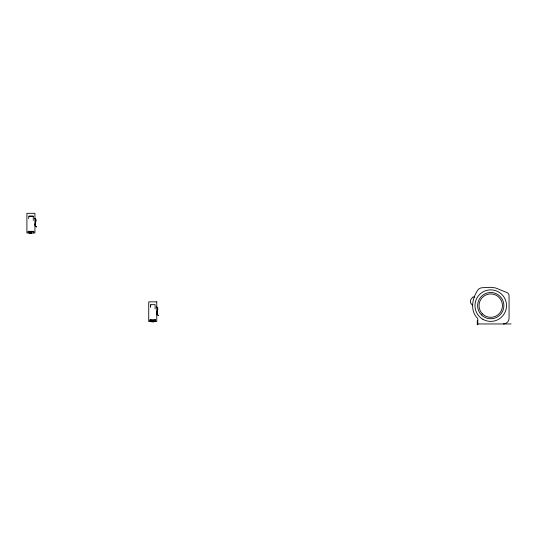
<?xml version="1.0" encoding="UTF-8"?>
<svg xmlns="http://www.w3.org/2000/svg" width="538" height="538" viewBox="0 0 538 538"><rect width="100%" height="100%" fill="white"/><g stroke="black" fill="none" stroke-linecap="round" stroke-linejoin="round"><path stroke-width="0.81" d="M28.601 218.603L28.931 216.115L33.275 216.115L33.275 220.446M150.425 307.03L150.761 304.663L155.105 304.663L155.105 308.994M150.425 307.151L150.761 304.817M33.733 231.764C33.538 233.949 28.682 233.949 28.164 231.952M155.563 320.312C155.368 322.497 150.506 322.497 149.994 320.5M33.733 232.416L33.733 231.333L30.948 231.75L28.164 231.333L28.164 232.416M155.563 320.964L155.563 319.881L152.779 320.298L149.994 319.881L149.994 320.964M33.289 231.522L29.536 231.703M28.931 216.263L33.275 216.263M28.164 231.333L33.733 231.333M31.722 232.988L26.9 232.988L26.9 213.304L34.93 213.304L34.93 232.988L33.329 232.988M474.839 296.976L472.801 296.976L470.562 300.022L470.394 302.564L472.256 305.1M149.994 319.881L155.563 319.881M477.784 320.621L477.273 320.621L477.273 324.696L477.784 324.696L477.784 318.583C470.219 311.26 471.873 299.653 476.964 291.421A5.972 5.972 0 0 1 482.176 287.736L490.737 287.305L495.485 287.931L506.937 292.551A3.403 3.403 0 0 1 509.062 295.705L509.062 318.2A5.75 5.75 0 0 1 503.312 323.957M151.588 320.964L153.976 320.964M477.784 323.957L511.1 323.957M477.273 324.327L477.784 324.327M34.93 218.556C37.875 219.867 32.636 225.462 36.55 226.989C32.838 225.16 38.124 219.786 34.93 218.448M156.76 307.111C159.699 308.402 154.473 314.064 158.387 315.517C154.648 313.715 159.961 308.328 156.76 306.996M31.863 232.409L30.027 232.416L31.863 232.409M153.693 320.957L151.851 321.031L153.693 320.957M156.76 301.858L148.73 301.858L148.73 321.536L156.76 321.536L156.76 301.858M482.472 313.896A11.695 11.695 0 0 0 502.035 308.657A11.695 11.695 0 0 0 487.71 294.333A11.695 11.695 0 0 0 482.472 313.896M482.855 319.283A15.763 15.763 0 0 0 506.507 305.631A15.763 15.763 0 0 0 482.855 291.979A15.763 15.763 0 0 0 482.855 319.283M481.449 314.918A13.141 13.141 0 0 0 503.433 309.027A13.141 13.141 0 0 0 487.341 292.941A13.141 13.141 0 0 0 481.449 314.918"/></g></svg>
